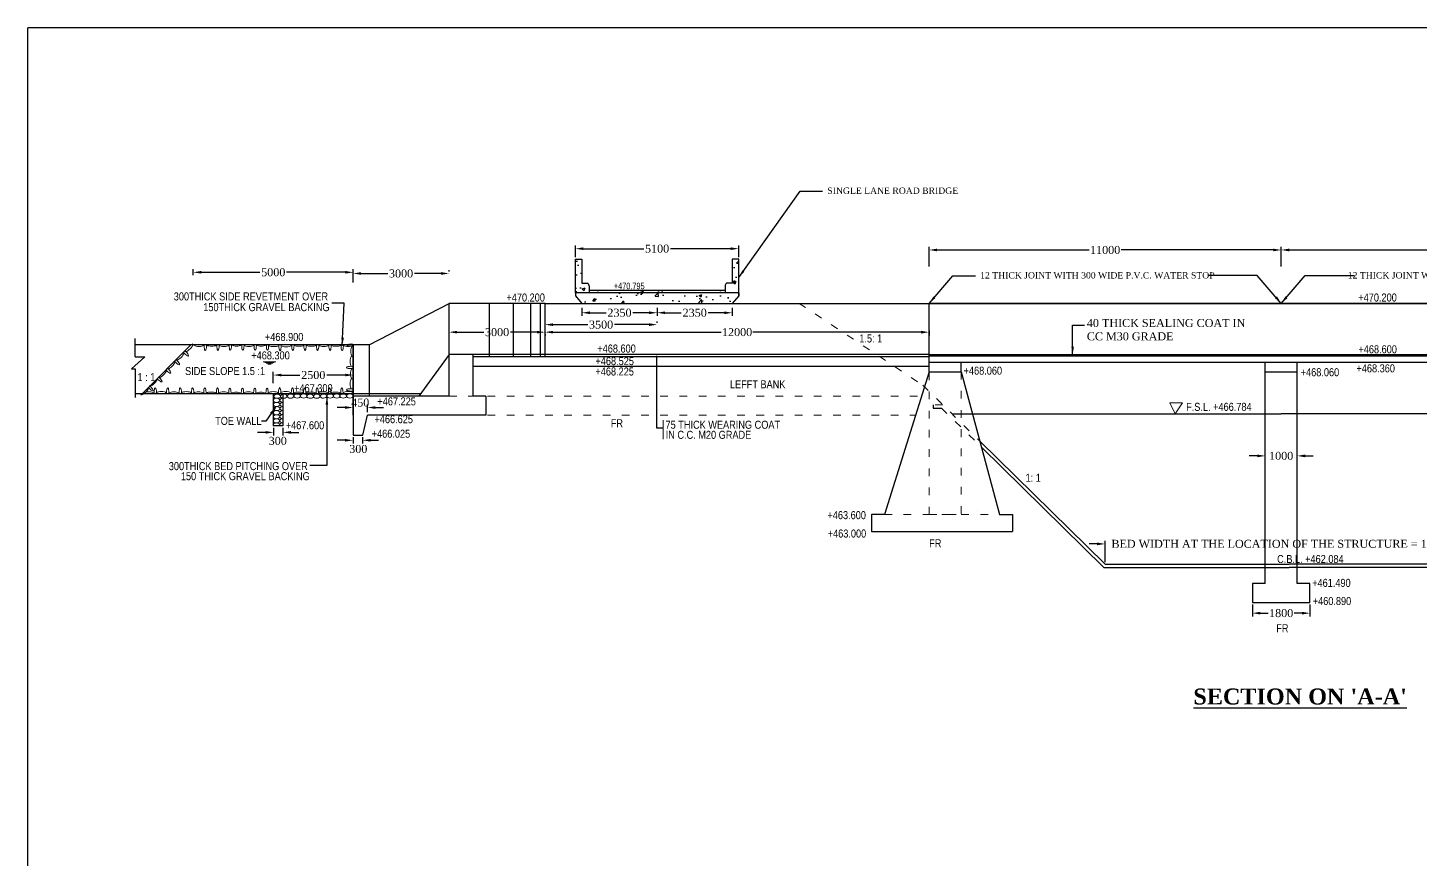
# Model space of a CAD drawing. Header units: millimetres. Extents: x 80 to 6605, y 46 to 2491.
# Drawn here: x 5426.3 to 5861.4, y 1097.9 to 1357.8 of the extents above; entities that cross this region are included whole.
import ezdxf
from ezdxf.enums import TextEntityAlignment as Align

# ---------------------------------------------------------------- set-up
doc = ezdxf.new("R2010")
doc.units = ezdxf.units.MM
doc.linetypes.add('ACAD_ISO03W100', pattern=[30, 12, -18])
doc.layers.add('STEEL', color=5, linetype='Continuous')
doc.layers.add('TEXT_GENERAL', color=4, linetype='Continuous')
doc.styles.add('ABADI', font='')
doc.styles.add('ARIAL NARROW', font='ARIALN.TTF')
doc.styles.get("Standard").update_dxf_attribs({"font": 'times.ttf', "height": 2.5})
doc.styles.add('TNR_2.5', font='times.ttf', dxfattribs={"height": 2.5})
doc.styles.get('ABADI').set_extended_font_data('Abadi MT Condensed Light')
doc.dimstyles.new('ISO-25', dxfattribs={"dimtxt": 2.5, "dimasz": 2.5, "dimexe": 1.25, "dimexo": 0.625, "dimtad": 1, "dimlfac": 25, "dimtxsty": 'Standard', "dimcen": 2.5, "dimadec": 0, "dimazin": 0, "dimtfac": 1, "dimtmove": 0, "dimatfit": 3, "dimfxl": 1, "dimarcsym": 0})
doc.dimstyles.new('STANDARD$7', dxfattribs={"dimtxt": 2, "dimasz": 2, "dimexe": 1.25, "dimexo": 0.625, "dimtad": 1, "dimdec": 0, "dimlfac": 0.5, "dimdsep": 46, "dimtxsty": 'Standard', "dimcen": 2.5, "dimadec": 0, "dimazin": 0, "dimtfac": 1, "dimtdec": 0, "dimtmove": 0, "dimatfit": 3, "dimfxl": 1, "dimtolj": 1, "dimtzin": 0, "dimarcsym": 0})
doc.dimstyles.new('STYLE_ESH', dxfattribs={"dimtxt": 2.5, "dimasz": 2.5, "dimexe": 1, "dimexo": 0.625, "dimtad": 0, "dimtih": 1, "dimtoh": 1, "dimdec": 0, "dimlfac": 100, "dimzin": 9, "dimdsep": 46, "dimtxsty": 'TNR_2.5', "dimcen": 2.5, "dimadec": 0, "dimazin": 2, "dimtfac": 1, "dimtdec": 0, "dimtofl": 0, "dimtmove": 2, "dimatfit": 3, "dimfxl": 1, "dimarcsym": 0})

# ---------------------------------------------------------------- blocks, each defined once
blk = doc.blocks.new('*D99')
at = {"color": 0, "lineweight": -2, "transparency": 16777216}
for p, q in [((5597.44, 1286.1), (5597.44, 1289.77)), ((5599.94, 1288.77), (5618.78, 1288.77)), ((5645.94, 1288.77), (5627.1, 1288.77)), ((5648.44, 1286.1), (5648.44, 1289.77))]:
    blk.add_line(p, q, dxfattribs=at)
at = {"color": 0, "transparency": 16777216}
for points in [[(5599.94, 1289.19), (5599.94, 1288.35), (5597.44, 1288.77)], [(5645.94, 1289.19), (5645.94, 1288.35), (5648.44, 1288.77)]]:
    blk.add_solid(points, dxfattribs=at)
at = {"layer": 'Defpoints', "color": 0, "transparency": 16777216}
for p in [(5648.44, 1288.77), (5597.44, 1285.48), (5648.44, 1285.48)]:
    blk.add_point(p, dxfattribs=at)
at = {"color": 0, "transparency": 16777216, "insert": (5622.94, 1288.77), "char_height": 2.5, "attachment_point": 5, "style": 'TNR_2.5'}
blk.add_mtext('5100', dxfattribs=at)
blk = doc.blocks.new('*D100')
at = {"color": 0, "lineweight": -2, "transparency": 16777216}
for p, q in [((5622.94, 1270.25), (5622.94, 1267.73)), ((5625.44, 1268.73), (5630.48, 1268.73)), ((5643.94, 1268.73), (5638.9, 1268.73)), ((5646.44, 1270.25), (5646.44, 1267.73))]:
    blk.add_line(p, q, dxfattribs=at)
at = {"color": 0, "transparency": 16777216}
for points in [[(5625.44, 1269.15), (5625.44, 1268.31), (5622.94, 1268.73)], [(5643.94, 1269.15), (5643.94, 1268.31), (5646.44, 1268.73)]]:
    blk.add_solid(points, dxfattribs=at)
at = {"layer": 'Defpoints', "color": 0, "transparency": 16777216}
for p in [(5622.94, 1270.88), (5646.44, 1270.88), (5622.94, 1268.73)]:
    blk.add_point(p, dxfattribs=at)
at = {"color": 0, "transparency": 16777216, "insert": (5634.69, 1268.73), "char_height": 2.5, "attachment_point": 5, "style": 'TNR_2.5'}
blk.add_mtext('2350', dxfattribs=at)
blk = doc.blocks.new('*D101')
at = {"color": 0, "lineweight": -2, "transparency": 16777216}
for p, q in [((5599.44, 1270.25), (5599.44, 1267.73)), ((5601.94, 1268.73), (5606.98, 1268.73)), ((5620.44, 1268.73), (5615.4, 1268.73)), ((5622.94, 1270.25), (5622.94, 1267.73))]:
    blk.add_line(p, q, dxfattribs=at)
at = {"color": 0, "transparency": 16777216}
for points in [[(5601.94, 1269.15), (5601.94, 1268.31), (5599.44, 1268.73)], [(5620.44, 1269.15), (5620.44, 1268.31), (5622.94, 1268.73)]]:
    blk.add_solid(points, dxfattribs=at)
at = {"layer": 'Defpoints', "color": 0, "transparency": 16777216}
for p in [(5599.44, 1270.88), (5622.94, 1270.88), (5622.94, 1268.73)]:
    blk.add_point(p, dxfattribs=at)
at = {"color": 0, "transparency": 16777216, "insert": (5611.19, 1268.73), "char_height": 2.5, "attachment_point": 5, "style": 'TNR_2.5'}
blk.add_mtext('2350', dxfattribs=at)
blk = doc.blocks.new('*D102')
at = {"color": 0, "lineweight": -2, "transparency": 16777216}
for p, q in [((5760.44, 1196.45), (5757.94, 1196.45)), ((5762.94, 1190.74), (5762.94, 1197.45)), ((5872.94, 1190.74), (5872.94, 1197.45)), ((5875.44, 1196.45), (5877.94, 1196.45))]:
    blk.add_line(p, q, dxfattribs=at)
at = {"color": 0, "transparency": 16777216}
for points in [[(5760.44, 1196.86), (5760.44, 1196.03), (5762.94, 1196.45)], [(5875.44, 1196.86), (5875.44, 1196.03), (5872.94, 1196.45)]]:
    blk.add_solid(points, dxfattribs=at)
at = {"layer": 'Defpoints', "color": 0, "transparency": 16777216}
for p in [(5872.94, 1196.45), (5762.94, 1190.12), (5872.94, 1190.12)]:
    blk.add_point(p, dxfattribs=at)
at = {"color": 0, "transparency": 16777216, "insert": (5817.94, 1196.45), "char_height": 2.5, "attachment_point": 5, "style": 'TNR_2.5'}
blk.add_mtext('BED WIDTH AT THE LOCATION OF THE STRUCTURE = 11000', dxfattribs=at)
blk = doc.blocks.new('*D103')
at = {"color": 0, "lineweight": -2, "transparency": 16777216}
for p, q in [((5587.94, 1265.63), (5587.94, 1266.01)), ((5622.94, 1265.63), (5622.94, 1266.01)), ((5590.44, 1265.01), (5601.27, 1265.01)), ((5620.44, 1265.01), (5609.62, 1265.01))]:
    blk.add_line(p, q, dxfattribs=at)
at = {"color": 0, "transparency": 16777216}
for points in [[(5590.44, 1265.43), (5590.44, 1264.59), (5587.94, 1265.01)], [(5620.44, 1265.43), (5620.44, 1264.59), (5622.94, 1265.01)]]:
    blk.add_solid(points, dxfattribs=at)
at = {"layer": 'Defpoints', "color": 0, "transparency": 16777216}
for p in [(5587.94, 1265.01), (5622.94, 1265.01), (5622.94, 1265.01)]:
    blk.add_point(p, dxfattribs=at)
at = {"color": 0, "transparency": 16777216, "insert": (5605.44, 1265.01), "char_height": 2.5, "attachment_point": 5, "style": 'TNR_2.5'}
blk.add_mtext('3500', dxfattribs=at)
blk = doc.blocks.new('*D105')
at = {"color": 0, "lineweight": -2, "transparency": 16777216}
for p, q in [((5500.59, 1231.32), (5498.09, 1231.32)), ((5503.09, 1232.72), (5503.09, 1230.32)), ((5506.01, 1232.72), (5506.01, 1230.32)), ((5508.51, 1231.32), (5511.01, 1231.32))]:
    blk.add_line(p, q, dxfattribs=at)
at = {"color": 0, "transparency": 16777216}
for points in [[(5500.59, 1231.74), (5500.59, 1230.91), (5503.09, 1231.32)], [(5508.51, 1231.74), (5508.51, 1230.91), (5506.01, 1231.32)]]:
    blk.add_solid(points, dxfattribs=at)
at = {"layer": 'Defpoints', "color": 0, "transparency": 16777216}
for p in [(5503.09, 1233.34), (5506.01, 1233.34), (5506.01, 1231.32)]:
    blk.add_point(p, dxfattribs=at)
at = {"color": 0, "transparency": 16777216, "insert": (5504.41, 1228.66), "char_height": 2.5, "attachment_point": 5, "style": 'TNR_2.5'}
blk.add_mtext('300', dxfattribs=at)
blk = doc.blocks.new('*D107')
at = {"color": 0, "lineweight": -2, "transparency": 16777216}
for p, q in [((5525.44, 1228.85), (5522.94, 1228.85)), ((5527.94, 1229.82), (5527.94, 1227.85)), ((5530.94, 1229.82), (5530.94, 1227.85)), ((5533.44, 1228.85), (5535.94, 1228.85))]:
    blk.add_line(p, q, dxfattribs=at)
at = {"color": 0, "transparency": 16777216}
for points in [[(5525.44, 1229.27), (5525.44, 1228.44), (5527.94, 1228.85)], [(5533.44, 1229.27), (5533.44, 1228.44), (5530.94, 1228.85)]]:
    blk.add_solid(points, dxfattribs=at)
at = {"layer": 'Defpoints', "color": 0, "transparency": 16777216}
for p in [(5527.94, 1230.45), (5530.94, 1230.45), (5530.94, 1228.85)]:
    blk.add_point(p, dxfattribs=at)
at = {"color": 0, "transparency": 16777216, "insert": (5529.58, 1226.12), "char_height": 2.5, "attachment_point": 5, "style": 'TNR_2.5'}
blk.add_mtext('300', dxfattribs=at)
blk = doc.blocks.new('*D106')
at = {"color": 0, "lineweight": -2, "transparency": 16777216}
for p, q in [((5527.94, 1237.67), (5527.94, 1240.09)), ((5532.43, 1237.67), (5532.43, 1240.09)), ((5525.44, 1239.09), (5522.94, 1239.09)), ((5534.93, 1239.09), (5537.43, 1239.09))]:
    blk.add_line(p, q, dxfattribs=at)
at = {"color": 0, "transparency": 16777216}
for points in [[(5525.44, 1239.51), (5525.44, 1238.67), (5527.94, 1239.09)], [(5534.93, 1239.51), (5534.93, 1238.67), (5532.43, 1239.09)]]:
    blk.add_solid(points, dxfattribs=at)
at = {"layer": 'Defpoints', "color": 0, "transparency": 16777216}
for p in [(5527.94, 1239.09), (5527.94, 1237.04), (5532.43, 1237.04)]:
    blk.add_point(p, dxfattribs=at)
at = {"color": 0, "transparency": 16777216, "insert": (5530.18, 1240.63), "char_height": 2.5, "attachment_point": 5, "style": 'TNR_2.5'}
blk.add_mtext('450', dxfattribs=at)
blk = doc.blocks.new('*D104')
at = {"color": 0, "lineweight": -2, "transparency": 16777216}
for p, q in [((5503.01, 1246.68), (5503.01, 1250.25)), ((5505.51, 1249.25), (5511.3, 1249.25)), ((5525.51, 1249.25), (5519.72, 1249.25)), ((5528.01, 1246.68), (5528.01, 1250.25))]:
    blk.add_line(p, q, dxfattribs=at)
at = {"color": 0, "transparency": 16777216}
for points in [[(5505.51, 1249.67), (5505.51, 1248.84), (5503.01, 1249.25)], [(5525.51, 1249.67), (5525.51, 1248.84), (5528.01, 1249.25)]]:
    blk.add_solid(points, dxfattribs=at)
at = {"layer": 'Defpoints', "color": 0, "transparency": 16777216}
for p in [(5528.01, 1249.25), (5503.01, 1246.06), (5528.01, 1246.06)]:
    blk.add_point(p, dxfattribs=at)
at = {"color": 0, "transparency": 16777216, "insert": (5515.51, 1249.25), "char_height": 2.5, "attachment_point": 5, "style": 'TNR_2.5'}
blk.add_mtext('2500', dxfattribs=at)
blk = doc.blocks.new('*D108')
at = {"color": 0, "lineweight": -2, "transparency": 16777216}
for p, q in [((5478.01, 1280.47), (5478.01, 1282.38)), ((5480.51, 1281.38), (5498.85, 1281.38)), ((5525.51, 1281.38), (5507.18, 1281.38)), ((5528.01, 1280.47), (5528.01, 1282.38))]:
    blk.add_line(p, q, dxfattribs=at)
at = {"color": 0, "transparency": 16777216}
for points in [[(5480.51, 1281.8), (5480.51, 1280.97), (5478.01, 1281.38)], [(5525.51, 1281.8), (5525.51, 1280.97), (5528.01, 1281.38)]]:
    blk.add_solid(points, dxfattribs=at)
at = {"layer": 'Defpoints', "color": 0, "transparency": 16777216}
for p in [(5478.01, 1279.84), (5528.01, 1281.38), (5528.01, 1279.84)]:
    blk.add_point(p, dxfattribs=at)
at = {"color": 0, "transparency": 16777216, "insert": (5503.01, 1281.38), "char_height": 2.5, "attachment_point": 5, "style": 'TNR_2.5'}
blk.add_mtext('5000', dxfattribs=at)
blk = doc.blocks.new('*D109')
at = {"color": 0, "lineweight": -2, "transparency": 16777216}
for p, q in [((5810.44, 1223.97), (5807.94, 1223.97)), ((5812.94, 1224.6), (5812.94, 1224.97)), ((5822.94, 1224.6), (5822.94, 1224.97)), ((5825.44, 1223.97), (5827.94, 1223.97))]:
    blk.add_line(p, q, dxfattribs=at)
at = {"color": 0, "transparency": 16777216}
for points in [[(5810.44, 1224.39), (5810.44, 1223.55), (5812.94, 1223.97)], [(5825.44, 1224.39), (5825.44, 1223.55), (5822.94, 1223.97)]]:
    blk.add_solid(points, dxfattribs=at)
at = {"layer": 'Defpoints', "color": 0, "transparency": 16777216}
for p in [(5812.94, 1223.97), (5822.94, 1223.97), (5822.94, 1223.97)]:
    blk.add_point(p, dxfattribs=at)
at = {"color": 0, "transparency": 16777216, "insert": (5817.94, 1223.97), "char_height": 2.5, "attachment_point": 5, "style": 'TNR_2.5'}
blk.add_mtext('1000', dxfattribs=at)
blk = doc.blocks.new('*D110')
at = {"color": 0, "lineweight": -2, "transparency": 16777216}
for p, q in [((5808.94, 1177.49), (5808.94, 1173.79)), ((5811.44, 1174.79), (5813.91, 1174.79)), ((5824.44, 1174.79), (5821.98, 1174.79)), ((5826.94, 1177.49), (5826.94, 1173.79))]:
    blk.add_line(p, q, dxfattribs=at)
at = {"color": 0, "transparency": 16777216}
for points in [[(5811.44, 1175.21), (5811.44, 1174.37), (5808.94, 1174.79)], [(5824.44, 1175.21), (5824.44, 1174.37), (5826.94, 1174.79)]]:
    blk.add_solid(points, dxfattribs=at)
at = {"layer": 'Defpoints', "color": 0, "transparency": 16777216}
for p in [(5808.94, 1178.12), (5826.94, 1178.12), (5826.94, 1174.79)]:
    blk.add_point(p, dxfattribs=at)
at = {"color": 0, "transparency": 16777216, "insert": (5817.94, 1174.79), "char_height": 2.5, "attachment_point": 5, "style": 'TNR_2.5'}
blk.add_mtext('1800', dxfattribs=at)
blk = doc.blocks.new('*D211')
at = {"color": 0, "lineweight": -2, "transparency": 16777216}
for p, q in [((5707.94, 1283.24), (5707.94, 1289.36)), ((5710.44, 1288.36), (5757.99, 1288.36)), ((5815.44, 1288.36), (5767.9, 1288.36)), ((5817.94, 1283.24), (5817.94, 1289.36))]:
    blk.add_line(p, q, dxfattribs=at)
at = {"color": 0, "transparency": 16777216}
for points in [[(5710.44, 1288.78), (5710.44, 1287.95), (5707.94, 1288.36)], [(5815.44, 1288.78), (5815.44, 1287.95), (5817.94, 1288.36)]]:
    blk.add_solid(points, dxfattribs=at)
at = {"layer": 'Defpoints', "color": 0, "transparency": 16777216}
for p in [(5817.94, 1288.36), (5707.94, 1282.62), (5817.94, 1282.62)]:
    blk.add_point(p, dxfattribs=at)
at = {"color": 0, "transparency": 16777216, "insert": (5762.94, 1288.36), "char_height": 2.5, "attachment_point": 5, "style": 'TNR_2.5'}
blk.add_mtext('11000', dxfattribs=at)
blk = doc.blocks.new('*D212')
at = {"color": 0, "lineweight": -2, "transparency": 16777216}
for p, q in [((5817.94, 1283.24), (5817.94, 1289.36)), ((5820.44, 1288.36), (5867.99, 1288.36)), ((5925.44, 1288.36), (5877.9, 1288.36)), ((5927.94, 1287.62), (5927.94, 1289.36))]:
    blk.add_line(p, q, dxfattribs=at)
at = {"color": 0, "transparency": 16777216}
for points in [[(5820.44, 1288.78), (5820.44, 1287.95), (5817.94, 1288.36)], [(5925.44, 1288.78), (5925.44, 1287.95), (5927.94, 1288.36)]]:
    blk.add_solid(points, dxfattribs=at)
at = {"layer": 'Defpoints', "color": 0, "transparency": 16777216}
for p in [(5927.94, 1288.36), (5927.94, 1286.99), (5817.94, 1282.62)]:
    blk.add_point(p, dxfattribs=at)
at = {"color": 0, "transparency": 16777216, "insert": (5872.94, 1288.36), "char_height": 2.5, "attachment_point": 5, "style": 'TNR_2.5'}
blk.add_mtext('11000', dxfattribs=at)
blk = doc.blocks.new('*D213')
at = {"color": 0, "lineweight": -2, "transparency": 16777216}
for p, q in [((5587.94, 1262.03), (5587.94, 1261.66)), ((5590.44, 1262.66), (5642.99, 1262.66)), ((5705.44, 1262.66), (5652.9, 1262.66)), ((5707.94, 1263.03), (5707.94, 1261.66))]:
    blk.add_line(p, q, dxfattribs=at)
at = {"color": 0, "transparency": 16777216}
for points in [[(5590.44, 1263.08), (5590.44, 1262.24), (5587.94, 1262.66)], [(5705.44, 1263.08), (5705.44, 1262.24), (5707.94, 1262.66)]]:
    blk.add_solid(points, dxfattribs=at)
at = {"layer": 'Defpoints', "color": 0, "transparency": 16777216}
for p in [(5587.94, 1262.66), (5707.94, 1263.66), (5707.94, 1262.66)]:
    blk.add_point(p, dxfattribs=at)
at = {"color": 0, "transparency": 16777216, "insert": (5647.94, 1262.66), "char_height": 2.5, "attachment_point": 5, "style": 'TNR_2.5'}
blk.add_mtext('12000', dxfattribs=at)
blk = doc.blocks.new('*D214')
at = {"color": 0, "lineweight": -2, "transparency": 16777216}
for p, q in [((5557.94, 1263.28), (5557.94, 1263.66)), ((5560.44, 1262.66), (5568.77, 1262.66)), ((5585.44, 1262.66), (5577.12, 1262.66)), ((5587.94, 1263.28), (5587.94, 1263.66))]:
    blk.add_line(p, q, dxfattribs=at)
at = {"color": 0, "transparency": 16777216}
for points in [[(5560.44, 1263.08), (5560.44, 1262.24), (5557.94, 1262.66)], [(5585.44, 1263.08), (5585.44, 1262.24), (5587.94, 1262.66)]]:
    blk.add_solid(points, dxfattribs=at)
at = {"layer": 'Defpoints', "color": 0, "transparency": 16777216}
for p in [(5557.94, 1262.66), (5557.94, 1262.66), (5587.94, 1262.66)]:
    blk.add_point(p, dxfattribs=at)
at = {"color": 0, "transparency": 16777216, "insert": (5572.94, 1262.66), "char_height": 2.5, "attachment_point": 5, "style": 'TNR_2.5'}
blk.add_mtext('3000', dxfattribs=at)
blk = doc.blocks.new('*D215')
at = {"color": 0, "lineweight": -2, "transparency": 16777216}
for p, q in [((5527.94, 1278.14), (5527.94, 1282.01)), ((5530.44, 1281.01), (5538.77, 1281.01)), ((5555.44, 1281.01), (5547.12, 1281.01)), ((5557.94, 1281.64), (5557.94, 1282.01))]:
    blk.add_line(p, q, dxfattribs=at)
at = {"color": 0, "transparency": 16777216}
for points in [[(5530.44, 1281.43), (5530.44, 1280.6), (5527.94, 1281.01)], [(5555.44, 1281.43), (5555.44, 1280.6), (5557.94, 1281.01)]]:
    blk.add_solid(points, dxfattribs=at)
at = {"layer": 'Defpoints', "color": 0, "transparency": 16777216}
for p in [(5527.94, 1281.01), (5557.94, 1281.01), (5527.94, 1277.52)]:
    blk.add_point(p, dxfattribs=at)
at = {"color": 0, "transparency": 16777216, "insert": (5542.94, 1281.01), "char_height": 2.5, "attachment_point": 5, "style": 'TNR_2.5'}
blk.add_mtext('3000', dxfattribs=at)

msp = doc.modelspace()

# ---------------------------------------------------------------- hatches: boundary and pattern name
h = msp.add_hatch()
h.set_pattern_fill('AR-CONC', color=0, scale=0.05, style=0)
h.set_pattern_definition([(50, (112.385, -446.46), (9.109233, -0.796954), [0.9525, -10.4775]), (355, (112.385, -446.46), (-1.762141, 9.552832), [0.762, -8.382]), (100.451, (113.144, -446.527), (7.347125, 8.755834), [0.8095, -8.9045]), (46.1842, (112.385, -443.92), (13.553952, -2.102116), [1.42875, -15.71625]), (96.6356, (113.515, -444.095), (11.870212, 12.371278), [1.21425, -13.35675]), (351.184, (112.385, -443.92), (11.87023, 12.371256), [1.143, -12.573]), (21, (113.655, -444.555), (7.580744, -5.113276), [0.9525, -10.4775]), (326, (113.655, -444.555), (3.090101, 9.209398), [0.762, -8.382]), (71.4514, (114.287, -444.981), (10.670825, 4.096143), [0.8095, -8.9045]), (37.5, (112.385, -446.4602), (0.1544302, 4.227752), [0, -8.2804, 0, -8.509, 0, -8.41375]), (7.5, (112.385, -446.46), (3.340983, 5.0090287), [0, -4.8514, 0, -8.0899, 0, -3.20675]), (327.5, (109.553, -446.4602), (6.7795298, -0.2864372), [0, -3.175, 0, -9.906, 0, -13.1445]), (317.5, (108.283, -446.46), (7.406459, 1.2713246), [0, -4.1275, 0, -6.5786, 0, -9.3345])])
h.paths.add_polyline_path([(5646.44263, 1271.67567), (5648.44263, 1273.97567), (5648.44263, 1274.97567), (5601.69263, 1274.97567), (5597.44263, 1274.97567), (5597.44263, 1273.97567), (5599.44263, 1271.67567)])
h.paths.add_polyline_path([(5601.69263, 1275.72567), (5601.69263, 1274.97567), (5644.19263, 1274.97567), (5644.19263, 1275.72567)])
h.paths.add_polyline_path([(5648.44263, 1285.47567), (5646.44263, 1285.47567), (5646.44263, 1277.97567), (5644.61591, 1277.97567, 0.215737154), (5644.19263, 1277.16112), (5644.19263, 1274.97567), (5648.44263, 1274.97567)])
h.paths.add_polyline_path([(5597.44263, 1274.97567), (5601.69263, 1274.97567), (5601.69263, 1277.16112, 0.215737154), (5601.26936, 1277.97567), (5599.44263, 1277.97567), (5599.44263, 1285.47567), (5597.44263, 1285.47567)])

# ---------------------------------------------------------------- linework, layer by layer
at = {"color": 0}
for p, q in [((6436.08736, 1357.83356), (5426.32373, 1357.83356)), ((5426.32373, 957.49468), (5426.32373, 1357.83356)), ((5597.44263, 1285.47567), (5599.44263, 1285.47567)), ((5597.44263, 1274.97567), (5597.44263, 1285.47567)), ((5599.44263, 1285.47567), (5599.44263, 1277.97567)), ((5646.44263, 1285.47567), (5646.44263, 1277.97567)), ((5648.44263, 1285.47567), (5646.44263, 1285.47567)), ((5648.44263, 1273.97567), (5648.44263, 1285.47567)), ((5599.44263, 1277.97567), (5601.26936, 1277.97567)), ((5601.69263, 1277.16112), (5601.69263, 1274.97567)), ((5644.19263, 1275.72567), (5601.69263, 1275.72567)), ((5648.44263, 1274.97567), (5601.69263, 1274.97567)), ((5644.19263, 1277.16112), (5644.19263, 1274.97567)), ((5646.44263, 1277.97567), (5644.61591, 1277.97567)), ((5532.94263, 1258.67567), (5557.94263, 1271.67567)), ((5557.94263, 1242.67567), (5557.94263, 1271.67567)), ((5587.94263, 1271.67567), (5557.94263, 1271.67567)), ((5570.57109, 1254.92567), (5570.57109, 1271.67567)), ((5578.08311, 1254.92567), (5578.08311, 1271.67567)), ((5583.48237, 1254.92567), (5583.48237, 1271.67567)), ((5586.53414, 1254.92567), (5586.53414, 1271.67567)), ((5587.94263, 1271.67567), (5927.94263, 1271.67567)), ((5587.94263, 1254.92567), (5587.94263, 1271.67567)), ((5707.94263, 1250.27567), (5707.94263, 1271.67567)), ((5927.94263, 1271.67567), (5707.94263, 1271.67567)), ((5459.87005, 1254.95182), (5459.87005, 1260.68383)), ((5532.94263, 1258.67567), (5459.87005, 1258.67567)), ((5462.01327, 1243.41499), (5477.27396, 1258.67567)), ((5527.94263, 1258.67567), (5496.92208, 1258.67567)), ((5527.94263, 1258.67567), (5527.94263, 1230.42088)), ((5527.94263, 1236.67567), (5527.94263, 1258.67567)), ((5532.94263, 1258.67567), (5532.94263, 1242.67567)), ((5462.87005, 1254.95182), (5458.69583, 1251.20932)), ((5459.87005, 1254.95182), (5462.87005, 1254.95182)), ((5557.94263, 1255.67567), (5548.44263, 1242.67567)), ((5707.94263, 1255.67567), (5557.94263, 1255.67567)), ((5565.44263, 1242.67567), (5565.44263, 1255.67567)), ((5707.94263, 1254.92567), (5565.44263, 1254.92567)), ((5707.94263, 1255.67567), (5927.94263, 1255.67567)), ((5707.94263, 1255.27567), (5927.94263, 1255.27567)), ((5707.94263, 1253.27567), (5927.94263, 1253.27567)), ((5717.94263, 1250.27567), (5717.94263, 1253.27567)), ((5812.94263, 1184.11567), (5812.94263, 1253.27567)), ((5822.94263, 1184.11567), (5822.94263, 1253.27567)), ((5458.69583, 1251.20932), (5459.87005, 1251.20932)), ((5459.87005, 1251.20932), (5459.87005, 1242.26054)), ((5707.94263, 1251.92567), (5565.44263, 1251.92567)), ((5707.94263, 1250.27567), (5693.94263, 1205.67567)), ((5707.94263, 1250.27567), (5717.94263, 1250.27567)), ((5717.94263, 1250.27567), (5729.94263, 1205.67567)), ((5812.94263, 1250.27567), (5822.94263, 1250.27567)), ((5548.99071, 1243.42567), (5459.87005, 1243.42567)), ((5503.01327, 1243.34221), (5503.01327, 1233.34221)), ((5506.01327, 1243.34221), (5506.01327, 1233.34221)), ((5557.94263, 1242.67567), (5527.94263, 1242.67567)), ((5569.44263, 1242.67567), (5565.44263, 1242.67567)), ((5569.44263, 1242.67567), (5569.44263, 1236.67567)), ((5709.21259, 1239.93982), (5709.21259, 1238.93982)), ((5530.94263, 1230.42088), (5532.40791, 1236.67567)), ((5569.44263, 1236.67567), (5532.40791, 1236.67567)), ((5709.21259, 1238.93982), (5711.80364, 1238.93982)), ((5715.08809, 1237.11567), (5817.94263, 1237.11567)), ((5794.42865, 1237.11567), (5796.92865, 1237.11567)), ((5928.29718, 1237.11567), (5817.94263, 1237.11567)), ((5506.01327, 1233.34221), (5503.01327, 1233.34221)), ((5527.94263, 1230.42088), (5530.94263, 1230.42088)), ((5723.78042, 1228.57856), (5762.94263, 1190.11567)), ((5724.293, 1226.67349), (5762.53369, 1189.11567)), ((5693.94263, 1205.67567), (5689.94263, 1205.67567)), ((5689.94263, 1205.67567), (5689.94263, 1200.27567)), ((5722.94263, 1206.8718), (5722.94263, 1206.8718)), ((5729.94263, 1205.67567), (5733.94263, 1205.67567)), ((5733.94263, 1205.67567), (5733.94263, 1200.27567)), ((5689.94263, 1200.27567), (5733.94263, 1200.27567)), ((5762.53369, 1189.11567), (5817.94263, 1189.11567)), ((5762.94263, 1190.11567), (5817.94263, 1190.11567)), ((5817.94263, 1190.11567), (5820.44263, 1190.11567)), ((5817.94263, 1189.11567), (5820.44263, 1189.11567)), ((5872.94263, 1190.11567), (5820.44263, 1190.11567)), ((5873.35158, 1189.11567), (5820.44263, 1189.11567)), ((5812.94263, 1184.11567), (5808.94263, 1184.11567)), ((5808.94263, 1184.11567), (5808.94263, 1178.11567)), ((5826.94263, 1184.11567), (5822.94263, 1184.11567)), ((5826.94263, 1178.11567), (5826.94263, 1184.11567)), ((5808.94263, 1178.11567), (5822.94263, 1178.11567)), ((5822.94263, 1178.11567), (5826.94263, 1178.11567))]:
    msp.add_line(p, q, dxfattribs=at)
at = {"color": 0, "ltscale": 0.5}
for p, q in [((5597.44263, 1274.97567), (5597.44263, 1273.97567)), ((5601.69263, 1274.97567), (5597.44263, 1274.97567)), ((5648.44263, 1274.97567), (5648.44263, 1273.97567)), ((5597.44263, 1273.97567), (5599.44263, 1271.67567)), ((5648.44263, 1273.97567), (5646.44263, 1271.67567))]:
    msp.add_line(p, q, dxfattribs=at)
at = {"color": 0}
for centre, start, end in [((5600.58101, 1277.10072), 3.1096967, 51.8066718), ((5645.30426, 1277.10072), 128.1933282, 176.8903033)]:
    msp.add_arc(centre, 1.11326, start, end, dxfattribs=at)
at = {"color": 0, "lineweight": 5, "extrusion": (0, 0, -1)}
for centre, major_axis, ratio, start_param, end_param in [((5476.64866, 1257.78859), (1.14702, 1.12696), 0.328798741, -0.284518735, 3.426111389), ((5479.79992, 1258.72521), (-1.60801, 0), 0.328798741, 3.031898939, 6.392879022), ((5481.77691, 1258.431), (0, -1.5163), 0.238983774, 4.478047346, 8.088323268), ((5483.73739, 1258.78376), (-1.60801, 0), 0.328798741, 3.031898939, 6.392879022), ((5485.71438, 1258.48955), (0, -1.5163), 0.238983774, 4.478047346, 8.088323268), ((5487.61021, 1258.69323), (1.60801, 0), 0.328798741, -0.284518735, 3.426111389), ((5489.5815, 1258.50584), (0, -1.5163), 0.238983774, 4.478047346, 8.088323268), ((5491.52924, 1258.80005), (-1.60801, 0), 0.328798741, 3.031898939, 6.392879022), ((5493.50622, 1258.50584), (0, -1.5163), 0.238983774, 4.478047346, 8.088323268), ((5495.40206, 1258.70952), (1.60801, 0), 0.328798741, -0.284518735, 3.426111389), ((5497.37244, 1258.50584), (0, -1.5163), 0.238983774, 4.478047346, 8.088323268), ((5499.22958, 1258.80005), (-1.60801, 0), 0.328798741, 3.031898939, 6.392879022), ((5501.20656, 1258.50584), (0, -1.5163), 0.238983774, 4.478047346, 8.088323268), ((5503.1579, 1258.65508), (-1.60801, 0), 0.328798741, 3.031898939, 6.392879022), ((5505.13488, 1258.36087), (0, -1.5163), 0.238983774, 4.478047346, 8.088323268), ((5507.03072, 1258.56455), (1.60801, 0), 0.328798741, -0.284518735, 3.426111389), ((5509.14227, 1258.47567), (0, -1.5163), 0.238983774, 4.478047346, 8.088323268), ((5510.9994, 1258.76988), (-1.60801, 0), 0.328798741, 3.031898939, 6.392879022), ((5512.94715, 1258.47567), (0, -1.5163), 0.238983774, 4.478047346, 8.088323268), ((5514.89488, 1258.76988), (-1.60801, 0), 0.328798741, 3.031898939, 6.392879022), ((5516.87187, 1258.47567), (0, -1.5163), 0.238983774, 4.478047346, 8.088323268), ((5518.7677, 1258.67935), (1.60801, 0), 0.328798741, -0.284518735, 3.426111389), ((5520.73809, 1258.47567), (0, -1.5163), 0.238983774, 4.478047346, 8.088323268), ((5522.59522, 1258.76988), (-1.60801, 0), 0.328798741, 3.031898939, 6.392879022), ((5524.5552, 1258.431), (0, -1.5163), 0.238983774, 4.478047346, 8.088323268), ((5526.41233, 1258.72521), (-1.60801, 0), 0.328798741, 3.031898939, 6.392879022), ((5471.04176, 1252.40666), (-1.14702, -1.12696), 0.328798741, 3.031898939, 6.392879022), ((5472.6395, 1253.56401), (1.06269, -1.0816), 0.238983774, 4.478047346, 8.088323268), ((5473.82266, 1255.13893), (-1.14702, -1.12696), 0.328798741, 3.031898939, 6.392879022), ((5475.43907, 1256.31462), (1.06269, -1.0816), 0.238983774, 4.478047346, 8.088323268), ((5467.16539, 1248.18563), (1.06269, -1.0816), 0.238983774, 4.478047346, 8.088323268), ((5468.37497, 1249.6596), (1.14702, 1.12696), 0.328798741, -0.284518735, 3.426111389), ((5469.92323, 1250.89524), (1.06269, -1.0816), 0.238983774, 4.478047346, 8.088323268), ((5462.78088, 1244.27072), (1.14702, 1.12696), 0.328798741, -0.109693715, 3.251286368), ((5464.37862, 1245.42807), (-1.06269, 1.0816), 0.238983774, 1.336454693, 4.946730614), ((5465.52969, 1247.05383), (1.14702, 1.12696), 0.328798741, -0.109693715, 3.251286368)]:
    msp.add_ellipse(centre, major_axis=major_axis, ratio=ratio, start_param=start_param, end_param=end_param, dxfattribs=at)
at = {"color": 0, "lineweight": 5}
for centre, major_axis, ratio, start_param, end_param in [((5527.50904, 1258.60523), (1.5163, 0), 0.238983774, 1.336454693, 4.946730614), ((5527.80325, 1256.65441), (0, 1.60801), 0.328798741, -0.109693715, 3.251286368), ((5527.56058, 1253.51269), (0, 1.60801), 0.328798741, -0.284518735, 3.426111389), ((5527.3569, 1251.61686), (1.5163, 0), 0.238983774, 1.336454693, 4.946730614), ((5527.65111, 1249.63987), (0, 1.60801), 0.328798741, -0.109693715, 3.251286368), ((5466.15414, 1243.76915), (0, 1.5163), 0.238983774, 4.478047346, 8.088323268), ((5470.02127, 1243.75285), (0, 1.5163), 0.238983774, 4.478047346, 8.088323268), ((5473.94599, 1243.75285), (0, 1.5163), 0.238983774, 4.478047346, 8.088323268), ((5477.81221, 1243.75285), (0, 1.5163), 0.238983774, 4.478047346, 8.088323268), ((5481.64633, 1243.75285), (0, 1.5163), 0.238983774, 4.478047346, 8.088323268), ((5485.58379, 1243.6943), (0, 1.5163), 0.238983774, 4.478047346, 8.088323268), ((5489.45092, 1243.67801), (0, 1.5163), 0.238983774, 4.478047346, 8.088323268), ((5493.37564, 1243.67801), (0, 1.5163), 0.238983774, 4.478047346, 8.088323268), ((5497.24186, 1243.67801), (0, 1.5163), 0.238983774, 4.478047346, 8.088323268), ((5501.07598, 1243.67801), (0, 1.5163), 0.238983774, 4.478047346, 8.088323268), ((5505.0043, 1243.82298), (0, 1.5163), 0.238983774, 4.478047346, 8.088323268), ((5509.01169, 1243.70818), (0, 1.5163), 0.238983774, 4.478047346, 8.088323268), ((5512.81656, 1243.70818), (0, 1.5163), 0.238983774, 4.478047346, 8.088323268), ((5516.74129, 1243.70818), (0, 1.5163), 0.238983774, 4.478047346, 8.088323268), ((5520.60751, 1243.70818), (0, 1.5163), 0.238983774, 4.478047346, 8.088323268), ((5524.44163, 1243.70818), (0, 1.5163), 0.238983774, 4.478047346, 8.088323268), ((5527.3569, 1244.60232), (1.5163, 0), 0.238983774, 1.336454693, 4.946730614), ((5527.56058, 1246.49816), (0, 1.60801), 0.328798741, -0.284518735, 3.426111389), ((5464.17715, 1243.47494), (-1.60801, 0), 0.328798741, 3.031898939, 6.392879022), ((5468.04997, 1243.56546), (1.60801, 0), 0.328798741, -0.284518735, 3.426111389), ((5471.969, 1243.45864), (-1.60801, 0), 0.328798741, 3.031898939, 6.392879022), ((5475.84182, 1243.54917), (1.60801, 0), 0.328798741, -0.284518735, 3.426111389), ((5479.66934, 1243.45864), (-1.60801, 0), 0.328798741, 3.031898939, 6.392879022), ((5483.60681, 1243.40009), (-1.60801, 0), 0.328798741, 3.031898939, 6.392879022), ((5487.47963, 1243.49062), (1.60801, 0), 0.328798741, -0.284518735, 3.426111389), ((5491.39866, 1243.3838), (-1.60801, 0), 0.328798741, 3.031898939, 6.392879022), ((5495.27148, 1243.47433), (1.60801, 0), 0.328798741, -0.284518735, 3.426111389), ((5499.09899, 1243.3838), (-1.60801, 0), 0.328798741, 3.031898939, 6.392879022), ((5503.02731, 1243.52877), (-1.60801, 0), 0.328798741, 3.031898939, 6.392879022), ((5506.90013, 1243.6193), (1.60801, 0), 0.328798741, -0.284518735, 3.426111389), ((5510.86882, 1243.41397), (-1.60801, 0), 0.328798741, 3.031898939, 6.392879022), ((5514.7643, 1243.41397), (-1.60801, 0), 0.328798741, 3.031898939, 6.392879022), ((5518.63712, 1243.5045), (1.60801, 0), 0.328798741, -0.284518735, 3.426111389), ((5522.46464, 1243.41397), (-1.60801, 0), 0.328798741, 3.031898939, 6.392879022), ((5526.39927, 1243.57408), (1.60801, 0), 0.328798741, -0.284518735, 3.426111389)]:
    msp.add_ellipse(centre, major_axis=major_axis, ratio=ratio, start_param=start_param, end_param=end_param, dxfattribs=at)
at = {"layer": 'STEEL', "color": 0, "lineweight": 5}
for p, q in [((5783.16999, 1240.55538), (5787.15554, 1240.55538)), ((5784.80046, 1237.11567), (5783.16999, 1240.55538)), ((5787.15554, 1240.55538), (5784.80046, 1237.11567))]:
    msp.add_line(p, q, dxfattribs=at)
at = {"layer": 'TEXT_GENERAL', "color": 0, "linetype": 'ACAD_ISO03W100', "lineweight": 5, "ltscale": 0.2}
for p, q in [((5667.28714, 1271.67567), (5705.92445, 1246.11567)), ((5707.94263, 1205.67567), (5707.94263, 1271.67567)), ((5717.94263, 1250.27567), (5717.94263, 1205.67567)), ((5705.92445, 1246.11567), (5723.78042, 1228.57856)), ((5557.94263, 1242.67567), (5705.55698, 1242.67567)), ((5712.21259, 1239.93982), (5709.21259, 1239.93982)), ((5557.94263, 1236.67567), (5703.67358, 1236.67567)), ((5711.80364, 1238.93982), (5724.293, 1226.67349)), ((5693.94263, 1205.67567), (5729.94263, 1205.67567)), ((5707.94263, 1205.67567), (5717.94263, 1205.67567))]:
    msp.add_line(p, q, dxfattribs=at)
at = {"layer": 'TEXT_GENERAL', "color": 0, "lineweight": 5}
for p, q in [((5503.83885, 1253.41499), (5499.83885, 1253.41499)), ((5503.33885, 1253.16499), (5500.33885, 1253.16499)), ((5502.83885, 1252.91499), (5500.83885, 1252.91499)), ((5502.33885, 1252.66499), (5501.33885, 1252.66499)), ((5624.79321, 1235.16917), (5624.79321, 1229.21798))]:
    msp.add_line(p, q, dxfattribs=at)
at = {"layer": 'TEXT_GENERAL', "color": 0, "lineweight": 5, "extrusion": (0, 0, -1)}
for centre in [(5504.04448, 1241.33031), (5504.05928, 1240.04805), (5504.26387, 1242.61256), (5506.32631, 1242.63332), (5508.38872, 1242.65713), (5510.45115, 1242.67728), (5512.51356, 1242.70108), (5514.57597, 1242.61387), (5516.63838, 1242.63768), (5518.70081, 1242.65934), (5520.76325, 1242.68056), (5522.82568, 1242.70108), (5524.88809, 1242.67728), (5526.9505, 1242.70108), (5503.99295, 1234.92433), (5504.04448, 1237.48353), (5504.04448, 1236.20603), (5504.07408, 1238.76579)]:
    msp.add_ellipse(centre, major_axis=(1.03121, 0.0119), ratio=0.621728248, dxfattribs=at)
for centre, start_param, end_param in [((5506.10691, 1241.35049), 1.66890238, 4.62863548), ((5506.12172, 1240.06823), 1.66890238, 4.62863548), ((5506.05539, 1234.94452), 1.66890238, 4.62863548), ((5506.10691, 1237.50371), 1.66890238, 4.62863548), ((5506.10691, 1236.22621), 1.66890238, 4.62863548), ((5506.13652, 1238.78597), 1.66890238, 4.62863548), ((5504.00775, 1233.64207), 2.673551177, 6.788353412), ((5506.07019, 1233.66226), 2.637590732, 4.62863548)]:
    msp.add_ellipse(centre, major_axis=(1.03121, 0.0119), ratio=0.621728248, start_param=start_param, end_param=end_param, dxfattribs=at)

# ---------------------------------------------------------------- texts
at = {"color": 0, "ltscale": 0.5, "style": 'ABADI'}
msp.add_text('+470.795', height=2, dxfattribs=at).set_placement((5609.41775, 1276.10129))
at = {"color": 0}
for s, insert, char_height, width, attachment_point in [('\\pt46,52;SINGLE LANE ROAD BRIDGE', (5676.14312, 1307.89914), 2, 85, 1), ('\\pt46,52;12 THICK JOINT WITH 300 WIDE P.V.C. WATER STOP', (5723.88911, 1281.44246), 2, 85, 1), ('\\pt46,52;12 THICK JOINT WITH 300 WIDE P.V.C. WATER STOP', (5911.99616, 1281.44246), 2, 85, 3), ("{\\fTimes New Roman|b1|i0|c0|p18;\\LSECTION ON 'A-A'}", (5790.49844, 1151.22785), 5, 69, 1)]:
    msp.add_mtext(s, dxfattribs=dict(at, insert=insert, char_height=char_height, width=width, attachment_point=attachment_point))
at = {"color": 0, "insert": (5757.22647, 1266.77764), "char_height": 2.5, "width": 50, "attachment_point": 1, "style": 'ABADI'}
msp.add_mtext('{\\fTimes New Roman|b0|i0|c0|p18;40 THICK SEALING COAT IN CC M30 GRADE}', dxfattribs=at)
at = {"layer": 'TEXT_GENERAL', "color": 0, "lineweight": 5, "style": 'ARIAL NARROW'}
for s, p in [('300THICK SIDE REVETMENT OVER', (5471.91926, 1275.09242)), ('150THICK GRAVEL BACKING', (5481.13713, 1271.73611)), ('+468.300', (5496.13553, 1256.64775)), ('F.S.L. +466.784', (5788.23497, 1240.558)), ('+466.025', (5533.76395, 1232.14817)), ('75 THICK WEARING COAT', (5625.57027, 1234.96033)), ('IN C.C. M20 GRADE', (5625.62902, 1231.8103)), ('300THICK BED PITCHING OVER', (5470.36712, 1222.02598)), ('150 THICK GRAVEL BACKING', (5474.14628, 1218.87596)), ('C.B.L. +462.084', (5816.67121, 1192.9678))]:
    msp.add_text(s, height=2.5, dxfattribs=at).set_placement(p, align=Align.TOP_LEFT)
at = {"layer": 'TEXT_GENERAL', "color": 0, "lineweight": 9, "style": 'ARIAL NARROW'}
for s, p in [('+470.200', (5575.85831, 1272.2469)), ('+470.200', (5842.04003, 1272.2469)), ('+468.600', (5604.25559, 1256.28431)), ('+468.600', (5842.07105, 1256.06083)), ('+468.525', (5603.6732, 1252.36475)), ('+468.225', (5603.66693, 1249.12173)), ('+468.060', (5718.70575, 1249.37784)), ('+468.060', (5824.03982, 1248.87922)), ('+468.360', (5841.46307, 1250.08905)), ('+467.225', (5535.53702, 1239.77111)), ('+466.625', (5534.62678, 1234.19226)), ('+463.600', (5676.16412, 1204.19221)), ('+463.000', (5676.25403, 1198.44011)), ('+461.490', (5827.62415, 1183.00589)), ('+460.890', (5827.79643, 1177.32517))]:
    msp.add_text(s, height=2.5, dxfattribs=at).set_placement(p)
at = {"layer": 'TEXT_GENERAL', "color": 0, "lineweight": 5, "style": 'ARIAL NARROW'}
for s, p in [('+468.900', (5506.40169, 1261.16278)), ('1.5: 1', (5689.70366, 1260.68386)), ('1 : 1', (5463.374, 1248.59763)), ('+467.300', (5515.53529, 1245.13393)), ('LEFFT BANK', (5654.35704, 1246.36337)), ('+467.600', (5512.91814, 1233.54704)), ('FR', (5610.3754, 1234.19468)), ('1: 1', (5740.45402, 1217.12745)), ('FR', (5709.86991, 1196.64103)), ('FR', (5818.30101, 1170.07423))]:
    msp.add_text(s, height=2.5, dxfattribs=at).set_placement(p, align=Align.MIDDLE)
for s, p in [('SIDE SLOPE 1.5 :1', (5500.44544, 1248.50424)), ('TOE WALL', (5499.32652, 1232.91263))]:
    msp.add_text(s, height=2.5, dxfattribs=at).set_placement(p, align=Align.BOTTOM_RIGHT)

# ---------------------------------------------------------------- dimensions: what is measured, and where the dimension line sits
at = {"color": 0}
for base, p1, p2, picture, middle in [((5648.44263, 1288.76871), (5597.44263, 1285.47567), (5648.44263, 1285.47567), '*D99', (5622.94263, 1288.76871)), ((5817.94263, 1288.3647), (5707.94263, 1282.6161), (5817.94263, 1282.6161), '*D211', (5762.94263, 1288.3647)), ((5927.94263, 1288.3647), (5817.94263, 1282.6161), (5927.94263, 1286.99071), '*D212', (5872.94263, 1288.3647)), ((5528.01327, 1281.3824), (5478.01327, 1279.84493), (5528.01327, 1279.84493), '*D108', (5503.01327, 1281.3824)), ((5527.94263, 1281.01484), (5557.94263, 1281.01484), (5527.94263, 1277.51657), '*D215', (5542.94263, 1281.01484)), ((5622.94263, 1268.72835), (5646.44263, 1270.87567), (5622.94263, 1270.87567), '*D100', (5634.69263, 1268.72835)), ((5622.94263, 1265.00988), (5587.94263, 1265.00988), (5622.94263, 1265.00988), '*D103', (5605.44263, 1265.00988)), ((5557.94263, 1262.65898), (5587.94263, 1262.65898), (5557.94263, 1262.65898), '*D214', (5572.94263, 1262.65898)), ((5707.94263, 1262.65898), (5587.94263, 1262.65898), (5707.94263, 1263.65898), '*D213', (5647.94263, 1262.65898)), ((5528.01327, 1249.25172), (5503.01327, 1246.05502), (5528.01327, 1246.05502), '*D104', (5515.51327, 1249.25172)), ((5822.94263, 1223.97067), (5812.94263, 1223.97067), (5822.94263, 1223.97067), '*D109', (5817.94263, 1223.97067)), ((5826.94263, 1174.79108), (5808.94263, 1178.11567), (5826.94263, 1178.11567), '*D110', (5817.94263, 1174.79108))]:
    dim = msp.add_linear_dim(base=base, p1=p1, p2=p2, dimstyle='STYLE_ESH', dxfattribs=at)
    dim.commit()
    dim.dimension.update_dxf_attribs({"geometry": picture, "text_midpoint": middle})
dim = msp.add_linear_dim(base=(5622.94263, 1268.72835), p1=(5599.44263, 1270.87567), p2=(5622.94263, 1270.87567), angle=180, dimstyle='STYLE_ESH', dxfattribs=at)
dim.commit()
dim.dimension.update_dxf_attribs({"geometry": '*D101', "text_midpoint": (5611.19263, 1268.72835)})
for base, p1, p2, text, picture, middle in [((5527.94263, 1239.0899), (5532.43022, 1237.04001), (5527.94263, 1237.04001), '450', '*D106', (5530.17631, 1240.63499)), ((5506.01327, 1231.32249), (5503.09079, 1233.34221), (5506.01327, 1233.34221), '300', '*D105', (5504.41234, 1228.65852))]:
    dim = msp.add_linear_dim(base=base, p1=p1, p2=p2, text=text, dimstyle='STYLE_ESH', dxfattribs=at)
    dim.commit()
    dim.dimension.update_dxf_attribs({"geometry": picture, "text_midpoint": middle, "dimtype": 160})
dim = msp.add_linear_dim(base=(5530.94263, 1228.85382), p1=(5527.94263, 1230.44737), p2=(5530.94263, 1230.44737), dimstyle='STYLE_ESH', dxfattribs=at)
dim.commit()
dim.dimension.update_dxf_attribs({"geometry": '*D107', "text_midpoint": (5529.58476, 1226.11827), "dimtype": 160})
dim = msp.add_linear_dim(base=(5872.94263, 1196.44733), p1=(5762.94263, 1190.11567), p2=(5872.94263, 1190.11567), text='BED WIDTH AT THE LOCATION OF THE STRUCTURE = 11000', dimstyle='STYLE_ESH', dxfattribs=at)
dim.commit()
dim.dimension.update_dxf_attribs({"geometry": '*D102', "text_midpoint": (5817.94263, 1196.44733)})

# ---------------------------------------------------------------- leaders
for points in [[(5648.44263, 1279.72567), (5667.63414, 1306.74575), (5674.64206, 1306.74575)], [(5707.94263, 1271.67567), (5715.38013, 1280.28908), (5722.38805, 1280.28908)], [(5752.78004, 1255.67567), (5752.78004, 1264.85392), (5756.45908, 1264.85392)], [(5519.76559, 1242.51121), (5519.76559, 1220.97788), (5514.45083, 1220.97788)], [(5503.7011, 1239.24004), (5500.71092, 1234.86457), (5499.34714, 1234.86457)]]:
    msp.add_leader(points, dimstyle='STYLE_ESH', override={"dimgap": 0.625, "dimtad": 0}, dxfattribs=at)
at = {"color": 0, "ltscale": 0.5}
for points in [[(5817.94263, 1271.67567), (5810.41948, 1280.4176), (5795.01572, 1280.4176)], [(5817.94263, 1271.67567), (5825.46579, 1280.4176), (5840.86954, 1280.4176)]]:
    msp.add_leader(points, dimstyle='ISO-25', override={"dimgap": 0.625, "dimtad": 0}, dxfattribs=at)
at = {"color": 0}
msp.add_leader([(5524.5552, 1258.431), (5525.21117, 1271.71422), (5521.2945, 1271.71422)], dimstyle='STYLE_ESH', dxfattribs=at)
at = {"layer": 'TEXT_GENERAL', "color": 0, "lineweight": 5}
msp.add_leader([(5622.79936, 1255.29527), (5622.79936, 1232.7285), (5624.79321, 1232.7235)], dimstyle='STANDARD$7', override={"dimscale": 88.888889, "dimtxt": 0.0275, "dimasz": 0.01, "dimexe": 0.012, "dimexo": 0, "dimgap": 0.008, "dimtad": 2, "dimlfac": 1, "dimzin": 1, "dimtxsty": 'ARIAL NARROW', "dimcen": 0.09, "dimtdec": 4, "dimtofl": 0, "dimtmove": 2, "dimtzin": 1}, dxfattribs=at)

doc.saveas('drawing.dxf')
